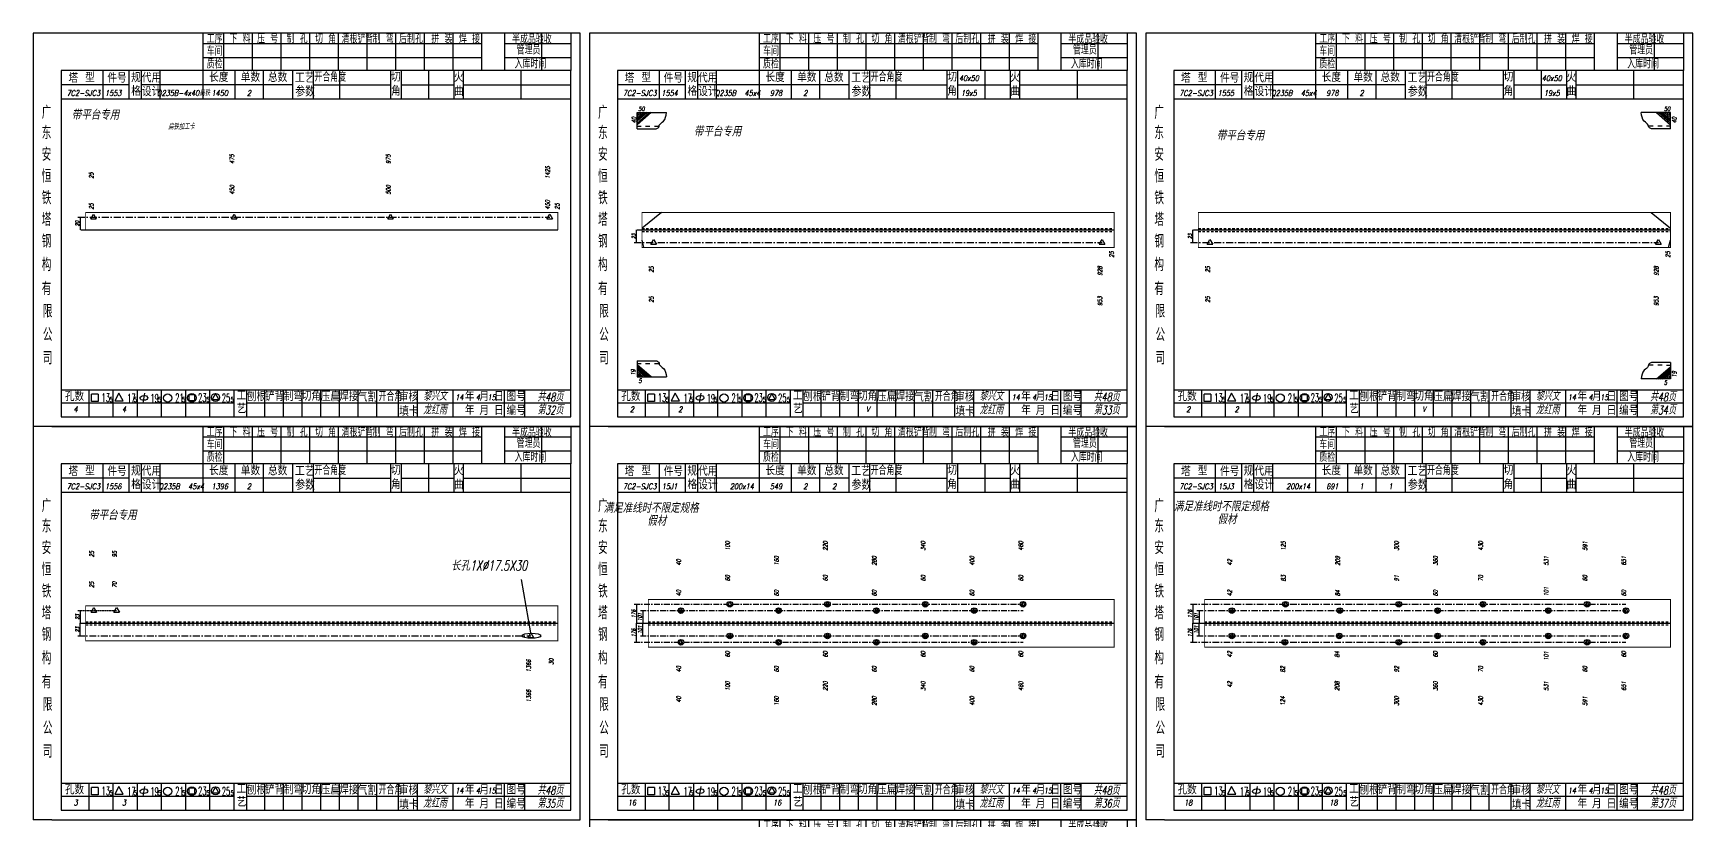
# Model space of a CAD drawing. Header units: millimetres. Extents: x -1378 to 644, y -1773 to 1979.
# Drawn here: x -1378 to -487, y -1139 to -717 of the extents above; entities that cross this region are included whole.
import ezdxf
from ezdxf.enums import TextEntityAlignment as Align

# ---------------------------------------------------------------- set-up
doc = ezdxf.new("R2010")
doc.units = ezdxf.units.MM
doc.linetypes.add('LPY8', pattern=[0.009, 0.005, -0.004])
doc.linetypes.add('LPY9', pattern=[0.025, 0.015, -0.005, 0, -0.005])
for name, color, linetype in [('1', 7, 'Continuous'), ('2', 7, 'Continuous'), ('21', 7, 'Continuous')]:
    doc.layers.add(name, color=color, linetype=linetype)
doc.styles.add('hz', font='txt.shx', dxfattribs={"width": 0.7, "oblique": 12, "bigfont": 'hztxt.shx'})
doc.dimstyles.new('ISO-25', dxfattribs={"dimscale": 0.001, "dimtxt": 2.5, "dimasz": 2.5, "dimexe": 1.25, "dimexo": 0.625, "dimtad": 1, "dimtxsty": 'Standard', "dimcen": 2.5, "dimadec": 0, "dimazin": 0, "dimtfac": 1, "dimtmove": 0, "dimatfit": 3, "dimfxl": 0, "dimarcsym": 0})

# ---------------------------------------------------------------- blocks, each defined once
blk = doc.blocks.new('xytfsc')
at = {"color": 243}
for p, q in [((-0.0818, 0.17567), (-0.0818, -0.0355)), ((0.212, 0.17567), (-0.0818, 0.17567)), ((0.00934, 0.17567), (0.00934, 0.15571)), ((0.15904, 0.16991), (0.00934, 0.16991)), ((0.02044, 0.17567), (0.02044, 0.15571)), ((0.03584, 0.17567), (0.03584, 0.15571)), ((0.05124, 0.17567), (0.05124, 0.15571)), ((0.06664, 0.17567), (0.06664, 0.15571)), ((0.08204, 0.17567), (0.08204, 0.15571)), ((0.09744, 0.17567), (0.09744, 0.15571)), ((0.11284, 0.17567), (0.11284, 0.15571)), ((0.12824, 0.17567), (0.12824, 0.15571)), ((0.14364, 0.17567), (0.14364, 0.15571)), ((0.15904, 0.17567), (0.15904, 0.15571)), ((0.15904, 0.17567), (0.15904, 0.15571)), ((0.17139, 0.17567), (0.17139, 0.1557)), ((0.20692, 0.16991), (0.17139, 0.16991)), ((0.19125, 0.17567), (0.19125, 0.1557)), ((0.20692, 0.17567), (0.20692, 0.1557)), ((0.212, 0.1457), (0.212, 0.17567)), ((0.15904, 0.16238), (0.00934, 0.16238)), ((0.20692, 0.16238), (0.17139, 0.16238)), ((-0.0667, 0.1557), (-0.0667, -0.03042)), ((0.20692, 0.1557), (-0.0667, 0.1557)), ((-0.04446, 0.15571), (-0.04446, 0.14021)), ((-0.01376, 0.15577), (-0.01376, 0.14027)), ((0.00934, 0.15571), (0.00934, 0.14021)), ((0.02657, 0.1558), (0.02657, 0.1403)), ((0.0417, 0.1558), (0.0417, 0.1403)), ((0.05749, 0.1557), (0.05749, 0.1402)), ((0.06861, 0.1557), (0.06861, 0.1402)), ((0.08265, 0.1557), (0.08265, 0.1402)), ((0.1101, 0.1557), (0.1101, 0.1402)), ((0.11589, 0.1557), (0.11589, 0.1402)), ((0.13059, 0.1557), (0.13059, 0.1402)), ((0.14414, 0.1557), (0.14414, 0.1402)), ((0.14915, 0.1557), (0.14915, 0.1402)), ((0.18007, 0.1557), (0.18007, 0.1402)), ((0.20692, -0.03042), (0.20692, 0.1557)), ((-0.03023, 0.14789), (-0.0667, 0.14789)), ((0.05749, 0.14795), (-0.02369, 0.14795)), ((0.06861, 0.14795), (0.1101, 0.14795)), ((0.11589, 0.14795), (0.14414, 0.14795)), ((0.14915, 0.14795), (0.2071, 0.14795)), ((0.212, -0.0355), (0.212, 0.1457)), ((0.2071, 0.1402), (-0.0667, 0.1402)), ((-0.0667, -0.0158), (0.20692, -0.0158)), ((-0.05193, -0.0158), (-0.05193, -0.03042)), ((-0.03893, -0.03042), (-0.03893, -0.0158)), ((-0.03572, -0.0176), (-0.03801, -0.0217)), ((-0.03347, -0.02167), (-0.03572, -0.0176)), ((-0.02593, -0.0158), (-0.02593, -0.03042)), ((-0.02201, -0.0176), (-0.02294, -0.02301)), ((-0.01293, -0.03042), (-0.01293, -0.0158)), ((0.00007, -0.0158), (0.00007, -0.03042)), ((0.01307, -0.03028), (0.01307, -0.0158)), ((0.01611, -0.01776), (0.01429, -0.02104)), ((0.01792, -0.02102), (0.01611, -0.01776)), ((0.04269, -0.03037), (0.04269, -0.0157)), ((0.05269, -0.03037), (0.05269, -0.0157)), ((0.06269, -0.03037), (0.06269, -0.0157)), ((0.07269, -0.03037), (0.07269, -0.0157)), ((0.08269, -0.03037), (0.08269, -0.0157)), ((0.09269, -0.03037), (0.09269, -0.0157)), ((0.10269, -0.03037), (0.10269, -0.0157)), ((0.1144, -0.03054), (0.1144, -0.01587)), ((0.12461, -0.03053), (0.12461, -0.01587)), ((0.14378, -0.03042), (0.14378, -0.01576)), ((0.17132, -0.03045), (0.17132, -0.01578)), ((0.18234, -0.03043), (0.18234, -0.01576)), ((0.02607, -0.02298), (-0.0667, -0.02298)), ((-0.05048, -0.02216), (-0.05048, -0.01823)), ((-0.04687, -0.01823), (-0.05048, -0.01823)), ((-0.04687, -0.02216), (-0.05048, -0.02216)), ((-0.04687, -0.01823), (-0.04687, -0.02216)), ((-0.038, -0.02172), (-0.03348, -0.02172)), ((0.00483, -0.01861), (0.00194, -0.01861)), ((0.00194, -0.02176), (0.00194, -0.01861)), ((0.00483, -0.02176), (0.00194, -0.02176)), ((0.00483, -0.01861), (0.00483, -0.02176)), ((0.01431, -0.02109), (0.01795, -0.02108)), ((0.03294, -0.02282), (0.20692, -0.02282)), ((-0.0718, -0.0355), (-0.0818, -0.0355)), ((-0.0718, -0.0355), (0.212, -0.0355)), ((-0.0667, -0.03042), (0.20692, -0.03042))]:
    blk.add_line(p, q, dxfattribs=at)
at = {"color": 25}
for p, q in [((-0.03023, 0.14014), (-0.03023, 0.15564)), ((-0.0237, 0.14025), (-0.0237, 0.15575)), ((0.02607, -0.03028), (0.02607, -0.01568)), ((0.03298, -0.03049), (0.03298, -0.01589))]:
    blk.add_line(p, q, dxfattribs=at)
at = {"color": 243}
for centre, radius in [((0.00341, -0.02014), 0.00237), ((0.0161, -0.01993), 0.00218), ((-0.00958, -0.02025), 0.00218)]:
    blk.add_circle(centre, radius, dxfattribs=at)
blk.add_ellipse((-0.02237, -0.02016), major_axis=(-0.00206, -0.00014), ratio=0.631198, dxfattribs=at)
at = {"color": 243, "style": 'hz'}
for s, height, width, p in [('工序', 0.0045, 0.7, (0.01141, 0.17026)), ('下 料', 0.0045, 0.7, (0.0236, 0.17026)), ('压 号', 0.0045, 0.7, (0.03845, 0.17026)), ('制 孔', 0.0045, 0.7, (0.05426, 0.17026)), ('切 角', 0.0045, 0.7, (0.0696, 0.17026)), ('清根铲背 ', 0.0045, 0.7, (0.08385, 0.17026)), (' 制 弯', 0.0045, 0.7, (0.09772, 0.17026)), (' 后制孔', 0.0045, 0.7, (0.11191, 0.17026)), ('拼 装', 0.0045, 0.7, (0.13207, 0.17026)), (' 焊 接', 0.0045, 0.7, (0.14407, 0.17026)), ('半成品验收', 0.0045, 0.7, (0.17541, 0.17009)), ('质检', 0.0045, 0.7, (0.01141, 0.15676)), ('车间', 0.0045, 0.7, (0.01141, 0.16365)), ('入库时间', 0.0045, 0.7, (0.17677, 0.15681)), ('管理员', 0.0045, 0.7, (0.17787, 0.16428)), ('工艺', 0.0056, 0.7, (0.0588, 0.14906)), ('开合角度', 0.0045, 0.7, (0.06923, 0.14974)), ('参数', 0.0056, 0.7, (0.05897, 0.14164)), ('广', 0.007, 0.7, (-0.0772, 0.1296)), ('东', 0.007, 0.7, (-0.0772, 0.11874)), ('安', 0.007, 0.7, (-0.0772, 0.10709)), ('恒', 0.007, 0.7, (-0.0772, 0.09543)), ('铁', 0.007, 0.7, (-0.0772, 0.08376)), ('塔', 0.007, 0.7, (-0.0772, 0.07209)), ('钢', 0.007, 0.7, (-0.0772, 0.06049)), ('构', 0.007, 0.7, (-0.0772, 0.04788)), ('有', 0.007, 0.7, (-0.0772, 0.035)), ('限', 0.007, 0.7, (-0.07659, 0.02293)), ('公', 0.007, 0.7, (-0.07659, 0.01032)), ('司', 0.007, 0.7, (-0.07659, -0.00223)), ('13', 0.0045, 0.5, (-0.04503, -0.02227)), ('23', 0.0045, 0.5, (0.00679, -0.02228)), ('开合角', 0.0045, 0.7, (0.10368, -0.02179)), ('5', 0.00269, 0.6, (-0.04077, -0.02242)), ('17', 0.0045, 0.5, (-0.0313, -0.02254)), ('5', 0.00269, 0.6, (-0.02777, -0.02242)), ('19', 0.0045, 0.5, (-0.01885, -0.0226)), ('5', 0.00269, 0.6, (-0.01477, -0.02242)), ('21', 0.0045, 0.5, (-0.00553, -0.02238)), ('5', 0.00269, 0.6, (-0.00177, -0.02242)), ('5', 0.00269, 0.6, (0.01123, -0.02242)), ('25', 0.0045, 0.5, (0.01952, -0.02242)), ('5', 0.00269, 0.6, (0.02423, -0.02242))]:
    blk.add_text(s, height=height, dxfattribs=dict(at, width=width)).set_placement(p)
for s, height, p in [('塔', 0.0045, (-0.06291, 0.14913)), ('型', 0.0045, (-0.0539, 0.14943)), ('单数', 0.0045, (0.02972, 0.14955)), ('总数', 0.0045, (0.04431, 0.14954)), ('孔数', 0.0045, (-0.06478, -0.02179)), ('压扁', 0.0048, (0.07253, -0.02192)), ('气割', 0.0048, (0.09248, -0.0221)), ('图号', 0.0045, (0.1724, -0.0218)), ('编号', 0.0045, (0.1724, -0.0293))]:
    blk.add_text(s, height=height, dxfattribs=at).set_placement(p)
at = {"color": 25, "style": 'hz'}
for s, p in [('件号', (-0.04194, 0.14917)), ('规', (-0.02923, 0.14934)), ('代用', (-0.02348, 0.14927)), ('长度', (0.01268, 0.14955)), ('切', (0.11039, 0.14973)), ('火', (0.14418, 0.14957)), ('格', (-0.02915, 0.14213)), ('设计', (-0.02335, 0.14189)), ('角', (0.11039, 0.14223)), ('曲', (0.14418, 0.14207)), ('工', (0.02741, -0.02128)), ('刨根', (0.03296, -0.02187)), ('铲背', (0.04269, -0.02169)), ('制弯', (0.05274, -0.02179)), ('切角', (0.06243, -0.02161)), ('焊接', (0.08256, -0.02181)), ('审核', (0.11462, -0.022)), ('年', (0.15005, -0.0217)), ('月', (0.15785, -0.02184)), ('日', (0.16576, -0.02182)), ('艺', (0.02749, -0.02838)), ('填卡', (0.1148, -0.02977)), ('年', (0.15005, -0.02918)), ('月', (0.15785, -0.02932)), ('日', (0.16576, -0.0293))]:
    blk.add_text(s, height=0.0045, dxfattribs=at).set_placement(p)
blk = doc.blocks.new('bo')
at = {"color": 211}
for p, q in [((-1, -0.58), (0, 1.15)), ((0, 1.15), (1, -0.58)), ((-1, -0.58), (1, -0.58))]:
    blk.add_line(p, q, dxfattribs=at)
blk = doc.blocks.new('li9')
at = {"layer": '21', "color": 210, "linetype": 'LPY9'}
blk.add_line((0, 0), (1, 0), dxfattribs=at)
blk = doc.blocks.new('li8')
at = {"layer": '21', "color": 7, "linetype": 'LPY8'}
blk.add_line((0, 0), (1, 0), dxfattribs=at)
blk = doc.blocks.new('zsw')
at = {"color": 243}
for p, q in [((-0.00001, -0.00001), (-0.00001, 0.0097)), ((-0.00001, 0.0097), (0.01749, 0.0097)), ((0, 0.00165), (0.00235, 0.00165)), ((0, 0), (0.01126, 0)), ((0.00489, 0.00164), (0.00759, 0.00164)), ((0.01041, 0.00164), (0.01311, 0.00164))]:
    blk.add_line(p, q, dxfattribs=at)
at = {"color": 1}
for p, q in [((0.00127, 0.00969), (-0.00001, 0.00859)), ((0.00246, 0.00969), (-0.00001, 0.00757)), ((0.00365, 0.00969), (-0.00001, 0.00653)), ((0.00475, 0.00969), (-0.00001, 0.00554)), ((0.00598, 0.00969), (-0.00001, 0.0045)), ((0.00709, 0.00969), (-0.00001, 0.00348)), ((0.00832, 0.0097), (0.00001, 0.00249))]:
    blk.add_line(p, q, dxfattribs=at)
at = {"color": 243}
blk.add_open_spline([(0.01126, 0), (0.01192, 0.00022), (0.01303, 0.0006), (0.01315, 0.00304), (0.01677, 0.00465), (0.01723, 0.00777), (0.01749, 0.0097)], degree=3, knots=[0, 0, 0, 0, 0.0026033, 0.00435104, 0.0090985, 0.01666132, 0.01666132, 0.01666132, 0.01666132], dxfattribs=at)
blk = doc.blocks.new('zxw')
at = {"color": 243}
for p, q in [((-0.00001, 0.00001), (-0.00001, -0.0097)), ((0, 0), (0.01126, 0)), ((-0.00001, -0.0097), (0.01749, -0.0097)), ((0, -0.00165), (0.00235, -0.00165)), ((0.00489, -0.00164), (0.00759, -0.00164)), ((0.01041, -0.00164), (0.01311, -0.00164))]:
    blk.add_line(p, q, dxfattribs=at)
at = {"color": 1}
for p, q in [((0.00709, -0.00969), (-0.00001, -0.00348)), ((0.00598, -0.00969), (-0.00001, -0.0045)), ((0.00475, -0.00969), (-0.00001, -0.00554)), ((0.00365, -0.00969), (-0.00001, -0.00653)), ((0.00246, -0.00969), (-0.00001, -0.00757)), ((0.00127, -0.00969), (-0.00001, -0.00859)), ((0.00832, -0.0097), (0.00001, -0.00249))]:
    blk.add_line(p, q, dxfattribs=at)
at = {"color": 243}
blk.add_open_spline([(0.01126, 0), (0.01192, -0.00022), (0.01303, -0.0006), (0.01315, -0.00304), (0.01677, -0.00465), (0.01723, -0.00777), (0.01749, -0.0097)], degree=3, knots=[0, 0, 0, 0, 0.0026033, 0.00435104, 0.0090985, 0.01666132, 0.01666132, 0.01666132, 0.01666132], dxfattribs=at)
blk = doc.blocks.new('ysw')
at = {"color": 243}
for p, q in [((0.00001, 0.0097), (-0.01749, 0.0097)), ((-0.01041, 0.00164), (-0.01311, 0.00164)), ((0, 0), (-0.01126, 0)), ((-0.00489, 0.00164), (-0.00759, 0.00164)), ((0, 0.00165), (-0.00235, 0.00165)), ((0.00001, -0.00001), (0.00001, 0.0097))]:
    blk.add_line(p, q, dxfattribs=at)
at = {"color": 1}
for p, q in [((-0.00832, 0.0097), (-0.00001, 0.00249)), ((-0.00709, 0.00969), (0.00001, 0.00348)), ((-0.00598, 0.00969), (0.00001, 0.0045)), ((-0.00475, 0.00969), (0.00001, 0.00554)), ((-0.00365, 0.00969), (0.00001, 0.00653)), ((-0.00246, 0.00969), (0.00001, 0.00757)), ((-0.00127, 0.00969), (0.00001, 0.00859))]:
    blk.add_line(p, q, dxfattribs=at)
at = {"color": 243}
blk.add_open_spline([(-0.01126, 0), (-0.01192, 0.00022), (-0.01303, 0.0006), (-0.01315, 0.00304), (-0.01677, 0.00465), (-0.01723, 0.00777), (-0.01749, 0.0097)], degree=3, knots=[0, 0, 0, 0, 0.0026033, 0.00435104, 0.0090985, 0.01666132, 0.01666132, 0.01666132, 0.01666132], dxfattribs=at)
blk = doc.blocks.new('yxw')
at = {"color": 243}
for p, q in [((0, 0), (-0.01126, 0)), ((0.00001, 0.00001), (0.00001, -0.0097)), ((0.00001, -0.0097), (-0.01749, -0.0097)), ((-0.01041, -0.00164), (-0.01311, -0.00164)), ((-0.00489, -0.00164), (-0.00759, -0.00164)), ((0, -0.00165), (-0.00235, -0.00165))]:
    blk.add_line(p, q, dxfattribs=at)
at = {"color": 1}
for p, q in [((-0.00832, -0.0097), (-0.00001, -0.00249)), ((-0.00709, -0.00969), (0.00001, -0.00348)), ((-0.00598, -0.00969), (0.00001, -0.0045)), ((-0.00475, -0.00969), (0.00001, -0.00554)), ((-0.00365, -0.00969), (0.00001, -0.00653)), ((-0.00246, -0.00969), (0.00001, -0.00757)), ((-0.00127, -0.00969), (0.00001, -0.00859))]:
    blk.add_line(p, q, dxfattribs=at)
at = {"color": 243}
blk.add_open_spline([(-0.01126, 0), (-0.01192, -0.00022), (-0.01303, -0.0006), (-0.01315, -0.00304), (-0.01677, -0.00465), (-0.01723, -0.00777), (-0.01749, -0.0097)], degree=3, knots=[0, 0, 0, 0, 0.0026033, 0.00435104, 0.0090985, 0.01666132, 0.01666132, 0.01666132, 0.01666132], dxfattribs=at)
blk = doc.blocks.new('do')
at = {"color": 211}
for p, q in [((-0.72, -0.41), (0, 0.83)), ((0, 0.83), (0.72, -0.41)), ((-0.72, -0.41), (0.72, -0.41))]:
    blk.add_line(p, q, dxfattribs=at)
blk.add_circle((0, 0), 1, dxfattribs=at)

msp = doc.modelspace()

# ---------------------------------------------------------------- linework, layer by layer
at = {"layer": '1', "color": 7}
msp.add_ellipse((-1110.597, -1040.6522), major_axis=(-5.0279, 0), ratio=0.26274686, dxfattribs=at)
at = {"layer": '2', "color": 7}
for p, q in [((-1353.0803, -815.9731), (-1353.0803, -822.7731)), ((-1040.8358, -813.3731), (-1051.2803, -821.7287)), ((-509.3247, -813.3731), (-498.8803, -821.7287)), ((-1352.6803, -822.7731), (-1290.0803, -822.7731)), ((-1350.0803, -822.7731), (-1096.4803, -822.7731)), ((-1054.2803, -829.5731), (-1054.2803, -822.7731)), ((-1053.8803, -822.7731), (-991.2803, -822.7731)), ((-1051.2803, -822.7731), (-797.6803, -822.7731)), ((-1050.2358, -832.1731), (-1051.2803, -828.2042)), ((-755.4803, -829.5731), (-755.4803, -822.7731)), ((-755.0803, -822.7731), (-692.4803, -822.7731)), ((-752.4803, -822.7731), (-498.8803, -822.7731)), ((-499.9247, -832.1731), (-498.8803, -828.2042)), ((-1054.2803, -1023.7731), (-1054.2803, -1033.9731)), ((-755.4803, -1023.7731), (-755.4803, -1033.9731)), ((-1353.0803, -1027.1731), (-1353.0803, -1033.9731)), ((-1353.0803, -1040.7731), (-1353.0803, -1033.9731)), ((-1352.6803, -1033.9731), (-1290.0803, -1033.9731)), ((-1352.6803, -1033.9731), (-1290.0803, -1033.9731)), ((-1350.0803, -1033.9731), (-1096.4803, -1033.9731)), ((-1054.2803, -1044.1731), (-1054.2803, -1033.9731)), ((-1053.8803, -1033.9731), (-987.8803, -1033.9731)), ((-1053.8803, -1033.9731), (-987.8803, -1033.9731)), ((-1050.8803, -1027.1731), (-1050.8803, -1033.9731)), ((-1050.8803, -1040.7731), (-1050.8803, -1033.9731)), ((-1047.8803, -1033.9731), (-797.6803, -1033.9731)), ((-755.4803, -1044.1731), (-755.4803, -1033.9731)), ((-755.0803, -1033.9731), (-689.0803, -1033.9731)), ((-755.0803, -1033.9731), (-689.0803, -1033.9731)), ((-752.0803, -1027.1731), (-752.0803, -1033.9731)), ((-752.0803, -1040.7731), (-752.0803, -1033.9731)), ((-749.0803, -1033.9731), (-498.8803, -1033.9731))]:
    msp.add_line(p, q, dxfattribs=at)
at = {"layer": '2', "color": 7, "const_width": 0.5}
msp.add_lwpolyline([(-1350.0803, -822.7731), (-1350.0803, -813.3731), (-1096.4803, -813.3731), (-1096.4803, -822.7731)], dxfattribs=at)
for points in [[(-1051.2803, -813.3731), (-797.6803, -813.3731), (-797.6803, -832.1731), (-1051.2803, -832.1731)], [(-752.4803, -813.3731), (-498.8803, -813.3731), (-498.8803, -832.1731), (-752.4803, -832.1731)], [(-1350.0803, -1024.5731), (-1096.4803, -1024.5731), (-1096.4803, -1043.3731), (-1350.0803, -1043.3731)], [(-1047.8803, -1021.1731), (-797.6803, -1021.1731), (-797.6803, -1046.7731), (-1047.8803, -1046.7731)], [(-749.0803, -1021.1731), (-498.8803, -1021.1731), (-498.8803, -1046.7731), (-749.0803, -1046.7731)]]:
    msp.add_lwpolyline(points, close=True, dxfattribs=at)

# ---------------------------------------------------------------- block references
at = {"color": 134, "xscale": 1000, "yscale": 1000, "zscale": 1000}
msp.add_blockref('xytfsc', (-997.6803, -1315.1391), dxfattribs=at)
at = {"layer": '1', "color": 7}
for name, p, xscale, yscale, zscale in [('xytfsc', (-1296.4803, -892.7731), 1000, 1000, 1000), ('xytfsc', (-997.6803, -892.7731), 1000, 1000, 1000), ('xytfsc', (-698.8803, -892.7731), 1000, 1000, 1000), ('zsw', (-1053.8803, -768.4731), 900, 900, 900), ('ysw', (-498.8803, -768.4731), 900, 900, 900), ('li9', (-1354.2803, -815.9731), 253.427586206897, 253.427586206897, 253.427586206897), ('bo', (-1345.8827, -815.9731), 1.5, 1.5, 1.5), ('bo', (-1270.3274, -815.9731), 1.5, 1.5, 1.5), ('bo', (-1186.3771, -815.9731), 1.5, 1.5, 1.5), ('bo', (-1100.8527, -815.9731), 1.5, 1.5, 1.5), ('bo', (-1045.0569, -829.5731), 1.5, 1.5, 1.5), ('bo', (-804.1629, -829.5731), 1.5, 1.5, 1.5), ('bo', (-746.2569, -829.5731), 1.5, 1.5, 1.5), ('bo', (-505.3629, -829.5731), 1.5, 1.5, 1.5), ('li9', (-1055.4803, -829.5731), 251.317382413088, 251.317382413088, 251.317382413088), ('li9', (-756.6803, -829.5731), 251.317382413088, 251.317382413088, 251.317382413088), ('zxw', (-1053.8803, -892.9731), 900, 900, 900), ('yxw', (-498.8803, -893.9731), 900, 900, 900), ('xytfsc', (-1296.4803, -1103.9731), 1000, 1000, 1000), ('xytfsc', (-997.6803, -1103.9731), 1000, 1000, 1000), ('xytfsc', (-698.8803, -1103.9731), 1000, 1000, 1000), ('li9', (-1055.4803, -1023.7731), 208.853770491803, 208.853770491803, 208.853770491803), ('do', (-1004.1294, -1023.7731), 1.5, 1.5, 1.5), ('do', (-951.6285, -1023.7731), 1.5, 1.5, 1.5), ('do', (-899.1275, -1023.7731), 1.5, 1.5, 1.5), ('do', (-846.6265, -1023.7731), 1.5, 1.5, 1.5), ('li9', (-756.6803, -1023.7731), 233.887976845152, 233.887976845152, 233.887976845152), ('do', (-705.6302, -1023.7731), 1.5, 1.5, 1.5), ('do', (-644.8001, -1023.7731), 1.5, 1.5, 1.5), ('do', (-599.612, -1023.7731), 1.5, 1.5, 1.5), ('do', (-543.6483, -1023.7731), 1.5, 1.5, 1.5), ('li9', (-1354.2803, -1027.1731), 20.827117181884, 20.827117181884, 20.827117181884), ('bo', (-1345.7047, -1027.1731), 1.5, 1.5, 1.5), ('bo', (-1333.4531, -1027.1731), 1.5, 1.5, 1.5), ('li9', (-1052.0803, -1027.1731), 205.453770491803, 205.453770491803, 205.453770491803), ('do', (-1030.3799, -1027.1731), 1.5, 1.5, 1.5), ('do', (-977.8789, -1027.1731), 1.5, 1.5, 1.5), ('do', (-925.378, -1027.1731), 1.5, 1.5, 1.5), ('do', (-872.877, -1027.1731), 1.5, 1.5, 1.5), ('li9', (-753.2803, -1027.1731), 230.487976845152, 230.487976845152, 230.487976845152), ('do', (-734.481, -1027.1731), 1.5, 1.5, 1.5), ('do', (-676.4317, -1027.1731), 1.5, 1.5, 1.5), ('do', (-623.9441, -1027.1731), 1.5, 1.5, 1.5), ('do', (-564.5044, -1027.1731), 1.5, 1.5, 1.5), ('do', (-522.7923, -1027.1731), 1.5, 1.5, 1.5), ('li9', (-1354.2803, -1040.7731), 243.280442846873, 243.280442846873, 243.280442846873), ('bo', (-1110.9998, -1040.7731), 1.5, 1.5, 1.5), ('li9', (-1052.0803, -1040.7731), 205.453770491803, 205.453770491803, 205.453770491803), ('do', (-1030.3799, -1044.1731), 1.5, 1.5, 1.5), ('do', (-1004.1294, -1040.7731), 1.5, 1.5, 1.5), ('do', (-977.8789, -1044.1731), 1.5, 1.5, 1.5), ('do', (-951.6285, -1040.7731), 1.5, 1.5, 1.5), ('do', (-925.378, -1044.1731), 1.5, 1.5, 1.5), ('do', (-899.1275, -1040.7731), 1.5, 1.5, 1.5), ('do', (-872.877, -1044.1731), 1.5, 1.5, 1.5), ('do', (-846.6265, -1040.7731), 1.5, 1.5, 1.5), ('li9', (-753.2803, -1040.7731), 230.487976845152, 230.487976845152, 230.487976845152), ('do', (-734.481, -1040.7731), 1.5, 1.5, 1.5), ('do', (-705.9778, -1044.1731), 1.5, 1.5, 1.5), ('do', (-676.7793, -1040.7731), 1.5, 1.5, 1.5), ('do', (-644.8001, -1044.1731), 1.5, 1.5, 1.5), ('do', (-623.9441, -1040.7731), 1.5, 1.5, 1.5), ('do', (-599.612, -1044.1731), 1.5, 1.5, 1.5), ('do', (-564.5044, -1040.7731), 1.5, 1.5, 1.5), ('do', (-543.6483, -1044.1731), 1.5, 1.5, 1.5), ('do', (-522.7923, -1040.7731), 1.5, 1.5, 1.5), ('li9', (-1055.4803, -1044.1731), 208.853770491803, 208.853770491803, 208.853770491803), ('li9', (-756.6803, -1044.1731), 233.887976845152, 233.887976845152, 233.887976845152)]:
    msp.add_blockref(name, p, dxfattribs=dict(at, xscale=xscale, yscale=yscale, zscale=zscale))
at = {"layer": '2', "color": 7}
for p, xscale, yscale, zscale in [((-1051.2803, -821.9731), 253.6, 253.6, 253.6), ((-1051.2803, -823.5731), 253.6, 253.6, 253.6), ((-752.4803, -821.9731), 253.6, 253.6, 253.6), ((-752.4803, -823.5731), 253.6, 253.6, 253.6), ((-1350.0803, -1033.1731), 253.6, 253.6, 253.6), ((-1047.8803, -1033.1731), 250.2, 250.2, 250.2), ((-749.0803, -1033.1731), 250.2, 250.2, 250.2), ((-1350.0803, -1034.7731), 253.6, 253.6, 253.6), ((-1047.8803, -1034.7731), 250.2, 250.2, 250.2), ((-749.0803, -1034.7731), 250.2, 250.2, 250.2)]:
    msp.add_blockref('li8', p, dxfattribs=dict(at, xscale=xscale, yscale=yscale, zscale=zscale))

# ---------------------------------------------------------------- texts
at = {"color": 134, "style": 'hz', "oblique": 12, "width": 0.7}
for s, p in [('带平台专用', (-1332.13, -763.5919)), ('带平台专用', (-997.993, -772.4998)), ('带平台专用', (-717.1359, -774.7152)), ('满足准线时不限定规格', (-1020.9256, -974.6703, 0.0422)), ('满足准线时不限定规格', (-714.627, -973.8432, 0.0422)), ('带平台专用', (-1322.7805, -978.502)), ('假材', (-1038.2902, -981.5805, 0.0422)), ('假材', (-731.9917, -980.7534, 0.0422)), ('长孔1X%%C17.5X30', (-1112.8853, -1005.6541, 0.0422))]:
    msp.add_text(s, height=5.4, dxfattribs=at).set_placement(p, align=Align.RIGHT)
at = {"layer": '1', "color": 7, "style": 'hz', "oblique": 12, "width": 0.7}
for s, height, p in [('40x50', 3, (-875.6803, -742.7731)), ('40x50', 3, (-562.5803, -742.7731)), ('7C2-SJC3', 3, (-1351.2803, -750.7731)), ('1553', 3, (-1335.2803, -750.7731)), ('Q235B-4x40扁铁', 3, (-1297.5803, -750.7731)), ('1450', 3, (-1278.0803, -750.7731)), ('2', 3, (-1262.3803, -750.7731)), ('7C2-SJC3', 3, (-1052.4803, -750.7731)), ('1554', 3, (-1036.4803, -750.7731)), ('Q235B  45x4 ', 3, (-998.7803, -750.7731)), ('978', 3, (-979.2803, -750.7731)), ('2', 3, (-963.5803, -750.7731)), ('19x5', 3, (-875.6803, -750.7731)), ('7C2-SJC3', 3, (-753.6803, -750.7731)), ('1555', 3, (-737.6803, -750.7731)), ('Q235B  45x4 ', 3, (-699.9803, -750.7731)), ('978', 3, (-680.4803, -750.7731)), ('2', 3, (-664.7803, -750.7731)), ('19x5', 3, (-562.5803, -750.7731)), ('扁铁加工卡', 3, (-1298.7028, -768.859)), ('4', 3, (-1355.4803, -920.5731)), ('4', 3, (-1329.4803, -920.5731)), ('龙红雨', 4.5, (-1162.4803, -921.7731)), ('黎兴文', 4.5, (-1162.4803, -914.3731)), ('14', 3, (-1149.3803, -914.1731)), ('4', 3, (-1139.3803, -914.1731)), ('15', 3, (-1132.0803, -914.1731)), ('2', 3, (-1056.6803, -920.5731)), ('2', 3, (-1030.6803, -920.5731)), ('V', 3, (-929.9803, -920.4731)), ('龙红雨', 4.5, (-863.6803, -921.7731)), ('黎兴文', 4.5, (-863.6803, -914.3731)), ('14', 3, (-850.5803, -914.1731)), ('4', 3, (-840.5803, -914.1731)), ('15', 3, (-833.2803, -914.1731)), ('2', 3, (-757.8803, -920.5731)), ('2', 3, (-731.8803, -920.5731)), ('V', 3, (-631.1803, -920.4731)), ('龙红雨', 4.5, (-564.8803, -921.7731)), ('黎兴文', 4.5, (-564.8803, -914.3731)), ('14', 3, (-551.7803, -914.1731)), ('4', 3, (-541.7803, -914.1731)), ('15', 3, (-534.4803, -914.1731)), ('7C2-SJC3', 3, (-1351.2803, -961.9731)), ('1556', 3, (-1335.2803, -961.9731)), ('Q235B  45x4 ', 3, (-1297.5803, -961.9731)), ('1396', 3, (-1278.0803, -961.9731)), ('2', 3, (-1262.3803, -961.9731)), ('7C2-SJC3', 3, (-1052.4803, -961.9731)), ('15J1', 3, (-1036.4803, -961.9731)), (' 200x14', 3, (-998.7803, -961.9731)), ('549', 3, (-979.2803, -961.9731)), ('2', 3, (-963.5803, -961.9731)), ('2', 3, (-948.0274, -961.9731)), ('7C2-SJC3', 3, (-753.6803, -961.9731)), ('15J3', 3, (-737.6803, -961.9731)), (' 200x14', 3, (-699.9803, -961.9731)), ('691', 3, (-680.4803, -961.9731)), ('1', 3, (-664.7803, -961.9731)), ('1', 3, (-649.2604, -961.9731)), ('黎兴文', 4.5, (-1162.4803, -1125.5731)), ('14', 3, (-1149.3803, -1125.3731)), ('4', 3, (-1139.3803, -1125.3731)), ('15', 3, (-1132.0803, -1125.3731)), ('黎兴文', 4.5, (-863.6803, -1125.5731)), ('14', 3, (-850.5803, -1125.3731)), ('4', 3, (-840.5803, -1125.3731)), ('15', 3, (-833.2803, -1125.3731)), ('黎兴文', 4.5, (-564.8803, -1125.5731)), ('14', 3, (-551.7803, -1125.3731)), ('4', 3, (-541.7803, -1125.3731)), ('15', 3, (-534.4803, -1125.3731)), ('3', 3, (-1355.4803, -1131.7731)), ('3', 3, (-1329.4803, -1131.7731)), ('龙红雨', 4.5, (-1162.4803, -1132.9731)), ('16', 3, (-1056.6803, -1131.7731)), ('16', 3, (-978.6803, -1131.7731)), ('龙红雨', 4.5, (-863.6803, -1132.9731)), ('18', 3, (-757.8803, -1131.7731)), ('18', 3, (-679.8803, -1131.7731)), ('龙红雨', 4.5, (-564.8803, -1132.9731))]:
    msp.add_text(s, height=height, dxfattribs=at).set_placement(p, align=Align.CENTER)
for s, height, p in [('50', 2.3, (-1053.2803, -758.8731)), ('50', 2.3, (-502.3803, -758.8731)), ('5', 2.3, (-1053.1803, -904.8731)), ('5', 2.3, (-502.3803, -905.8731)), ('共48页', 4.5, (-1107.4803, -914.7731)), ('第32页', 4.5, (-1107.4803, -921.7731)), ('共48页', 4.5, (-808.6803, -914.7731)), ('第33页', 4.5, (-808.6803, -921.7731)), ('共48页', 4.5, (-509.8803, -914.7731)), ('第34页', 4.5, (-509.8803, -921.7731)), ('共48页', 4.5, (-1107.4803, -1125.9731)), ('共48页', 4.5, (-808.6803, -1125.9731)), ('共48页', 4.5, (-509.8803, -1125.9731)), ('第35页', 4.5, (-1107.4803, -1132.9731)), ('第36页', 4.5, (-808.6803, -1132.9731)), ('第37页', 4.5, (-509.8803, -1132.9731))]:
    msp.add_text(s, height=height, dxfattribs=at).set_placement(p)
for s, p in [('40', (-1054.3803, -765.4731)), ('40', (-495.5803, -765.4731)), ('475', (-1270.3274, -787.2731)), ('975', (-1186.3771, -787.2731)), ('25', (-1345.8827, -795.2731)), ('1425', (-1100.8527, -795.2731)), ('450', (-1270.3274, -803.7731)), ('500', (-1186.3771, -803.7731)), ('25', (-1345.8827, -811.7731)), ('450', (-1100.8527, -811.7731)), ('25', (-1095.6665, -811.7731)), ('19', (-1054.8803, -900.9731)), ('19', (-495.5803, -901.9731)), ('25', (-1345.7047, -998.4731)), ('95', (-1333.4531, -998.4731)), ('100', (-1004.1294, -994.9731)), ('220', (-951.6285, -994.9731)), ('340', (-899.1275, -994.9731)), ('460', (-846.6265, -994.9731)), ('125', (-705.6302, -994.9731)), ('300', (-644.8001, -994.9731)), ('430', (-599.612, -994.9731)), ('591', (-543.6483, -994.9731)), ('40', (-1030.3799, -1002.9731)), ('160', (-977.8789, -1002.9731)), ('280', (-925.378, -1002.9731)), ('400', (-872.877, -1002.9731)), ('42', (-734.481, -1002.9731)), ('209', (-676.4317, -1002.9731)), ('360', (-623.9441, -1002.9731)), ('531', (-564.5044, -1002.9731)), ('651', (-522.7923, -1002.9731)), ('25', (-1345.7047, -1014.9731)), ('70', (-1333.4531, -1014.9731)), ('60', (-1004.1294, -1011.4731)), ('60', (-951.6285, -1011.4731)), ('60', (-899.1275, -1011.4731)), ('60', (-846.6265, -1011.4731)), ('83', (-705.6302, -1011.4731)), ('91', (-644.8001, -1011.4731)), ('70', (-599.612, -1011.4731)), ('101', (-564.5044, -1019.4731)), ('60', (-543.6483, -1011.4731)), ('40', (-1030.3799, -1019.4731)), ('60', (-977.8789, -1019.4731)), ('60', (-925.378, -1019.4731)), ('60', (-872.877, -1019.4731)), ('42', (-734.481, -1019.4731)), ('84', (-676.4317, -1019.4731)), ('60', (-623.9441, -1019.4731)), ('60', (-522.7923, -1019.4731))]:
    msp.add_text(s, height=2.3, rotation=90, dxfattribs=at).set_placement(p)
for s, p in [('25', (-797.9216, -834.2731)), ('25', (-499.1216, -834.2731)), ('25', (-1045.0569, -842.2731)), ('928', (-804.1629, -842.2731)), ('25', (-746.2569, -842.2731)), ('928', (-505.3629, -842.2731)), ('25', (-1045.0569, -858.4731)), ('953', (-804.1629, -858.4731)), ('25', (-746.2569, -858.4731)), ('953', (-505.3629, -858.4731)), ('60', (-1004.1294, -1048.9731)), ('60', (-951.6285, -1048.9731)), ('60', (-899.1275, -1048.9731)), ('60', (-846.6265, -1048.9731)), ('42', (-734.481, -1048.9731)), ('84', (-676.7793, -1048.9731)), ('60', (-623.9441, -1048.9731)), ('101', (-564.5044, -1048.9731)), ('60', (-522.7923, -1048.9731)), ('1366', (-1110.9998, -1053.4731)), ('30', (-1098.8529, -1052.8951)), ('40', (-1030.3799, -1056.9731)), ('60', (-977.8789, -1056.9731)), ('60', (-925.378, -1056.9731)), ('60', (-872.877, -1056.9731)), ('82', (-705.9778, -1056.9731)), ('92', (-644.8001, -1056.9731)), ('70', (-599.612, -1056.9731)), ('60', (-543.6483, -1056.9731)), ('1366', (-1110.9998, -1069.6731)), ('100', (-1004.1294, -1065.1731)), ('220', (-951.6285, -1065.1731)), ('340', (-899.1275, -1065.1731)), ('460', (-846.6265, -1065.1731)), ('42', (-734.481, -1065.1731)), ('208', (-676.7793, -1065.1731)), ('360', (-623.9441, -1065.1731)), ('531', (-564.5044, -1065.1731)), ('651', (-522.7923, -1065.1731)), ('40', (-1030.3799, -1073.1731)), ('160', (-977.8789, -1073.1731)), ('280', (-925.378, -1073.1731)), ('400', (-872.877, -1073.1731)), ('124', (-705.9778, -1073.1731)), ('300', (-644.8001, -1073.1731)), ('430', (-599.612, -1073.1731)), ('591', (-543.6483, -1073.1731))]:
    msp.add_text(s, height=2.3, rotation=90, dxfattribs=at).set_placement(p, align=Align.RIGHT)
at = {"layer": '2', "color": 7, "style": 'hz', "oblique": 12, "width": 0.7}
for s, p in [('20', (-1353.5803, -819.3731)), ('23', (-1054.7803, -826.1731)), ('23', (-755.9803, -826.1731)), ('23', (-1353.5803, -1030.5731)), ('176', (-1054.7803, -1028.8731)), ('101', (-1051.3803, -1030.5731)), ('176', (-755.9803, -1028.8731)), ('101', (-752.5803, -1030.5731)), ('23', (-1353.5803, -1037.3731)), ('176', (-1054.7803, -1039.0731)), ('101', (-1051.3803, -1037.3731)), ('176', (-755.9803, -1039.0731)), ('101', (-752.5803, -1037.3731))]:
    msp.add_text(s, height=2, rotation=90, dxfattribs=at).set_placement(p, align=Align.CENTER)

# ---------------------------------------------------------------- leaders
at = {"layer": '1', "color": 7}
msp.add_leader([(-1110.9998, -1039.0411), (-1115.9544, -1010.4107)], dimstyle='ISO-25', override={"dimgap": 0.625, "dimtad": 0, "dimzin": 0}, dxfattribs=at)

doc.saveas('drawing.dxf')
